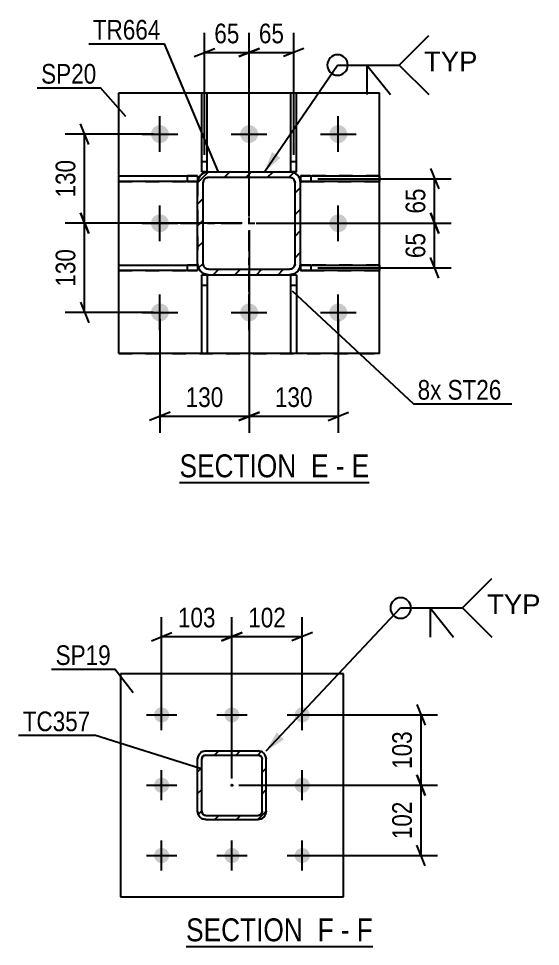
# Model space of a CAD drawing. Header units: millimetres. Extents: x -853 to 336, y -866 to -25.
# Drawn here: x -12.9 to 63.1, y -301.3 to -166 of the extents above; entities that cross this region are included whole.
import ezdxf

# ---------------------------------------------------------------- set-up
doc = ezdxf.new("R2010")
doc.units = ezdxf.units.MM
doc.linetypes.add('DXK_LINE_DOT2', pattern=[3.9198, 1.9599, -1.9599])
doc.linetypes.add('DXK_LINE_DOT3', pattern=[5.9187, 2.979, -0.9799, 0.9799, -0.9799])
doc.styles.add('Arial', font='ARIAL.TTF', dxfattribs={"height": 0.2})
doc.styles.add('Arial Narrow', font='ARIALN.TTF', dxfattribs={"height": 0.2})

# ---------------------------------------------------------------- blocks, each defined once
blk = doc.blocks.new('Unknown-570393679-16 - 9777')
at = {"color": 6, "linetype": 'Continuous'}
blk.add_line((10.54, -233.61), (38.19, -233.61), dxfattribs=at)
at = {"color": 0, "linetype": 'Continuous'}
for points in [[(28.65, -232.86), (28.65, -229.36), (10.54, -229.36), (10.54, -232.86)], [(32.26, -232.86), (32.26, -229.36), (29.7, -229.36), (29.7, -232.86)], [(34.58, -232.86), (34.58, -229.36), (33.31, -229.36), (33.31, -232.86)], [(38.19, -232.86), (38.19, -229.36), (35.63, -229.36), (35.63, -232.86)]]:
    blk.add_wipeout(points, dxfattribs=at)
at = {"color": 7, "linetype": 'Continuous', "style": 'Arial Narrow'}
for s, p in [('SECTION ', (10.54, -232.86)), ('E', (29.7, -232.86)), ('E', (35.63, -232.86)), ('-', (33.31, -232.86))]:
    blk.add_text(s, height=3.34, dxfattribs=at).set_placement(p)
blk = doc.blocks.new('Unknown-570393679-17 - 10236')
at = {"color": 6, "linetype": 'Continuous'}
blk.add_line((11.5, -301.25), (38.72, -301.25), dxfattribs=at)
at = {"color": 0, "linetype": 'Continuous'}
for points in [[(29.61, -300.5), (29.61, -297), (11.5, -297), (11.5, -300.5)], [(33, -300.5), (33, -297), (30.66, -297), (30.66, -300.5)], [(35.33, -300.5), (35.33, -297), (34.05, -297), (34.05, -300.5)], [(38.72, -300.5), (38.72, -297), (36.38, -297), (36.38, -300.5)]]:
    blk.add_wipeout(points, dxfattribs=at)
at = {"color": 7, "linetype": 'Continuous', "style": 'Arial Narrow'}
for s, p in [('SECTION ', (11.5, -300.5)), ('F', (30.66, -300.5)), ('F', (36.38, -300.5)), ('-', (34.05, -300.5))]:
    blk.add_text(s, height=3.34, dxfattribs=at).set_placement(p)
blk = doc.blocks.new('Part-570393679-9942 - 9777')
at = {"color": 2, "linetype": 'Continuous'}
for p, q in [((1.68, -214.83), (1.68, -176.83)), ((1.68, -176.83), (39.68, -176.83)), ((1.68, -176.83), (1.68, -176.83)), ((39.68, -214.83), (39.68, -176.83)), ((39.68, -176.83), (39.68, -176.83)), ((39.68, -214.83), (1.68, -214.83)), ((1.68, -214.83), (1.68, -214.83)), ((39.68, -214.83), (39.68, -214.83))]:
    blk.add_line(p, q, dxfattribs=at)
at = {"color": 7, "linetype": 'DXK_LINE_DOT2'}
for p, q in [((1.68, -214.83), (1.68, -176.83)), ((1.68, -176.83), (39.68, -176.83)), ((39.68, -214.83), (39.68, -176.83)), ((1.68, -214.83), (39.68, -214.83))]:
    blk.add_line(p, q, dxfattribs=at)
blk = doc.blocks.new('Part-570393679-10009 - 9777')
at = {"color": 2, "linetype": 'Continuous'}
for p, q in [((28.18, -201.93), (28.18, -201.93)), ((28.18, -201.93), (39.68, -201.93)), ((28.18, -201.93), (28.18, -202.73)), ((39.68, -202.73), (28.18, -202.73)), ((39.68, -201.93), (39.68, -202.73))]:
    blk.add_line(p, q, dxfattribs=at)
at = {"color": 7, "linetype": 'DXK_LINE_DOT2'}
for p, q in [((29.68, -201.93), (28.18, -201.93)), ((28.18, -201.93), (28.18, -201.93)), ((28.18, -202.73), (29.68, -202.73)), ((39.68, -201.93), (29.68, -201.93)), ((29.68, -201.93), (29.68, -202.73)), ((29.68, -202.73), (39.68, -202.73))]:
    blk.add_line(p, q, dxfattribs=at)
blk = doc.blocks.new('Bolt-570393679-9976 - 9777')
at = {"linetype": 'Continuous'}
for points in [[(6.38, -182.83, -1), (8.98, -182.83, -1)], [(19.38, -182.83, -1), (21.98, -182.83, -1)], [(32.38, -182.83, -1), (34.98, -182.83, -1)], [(6.38, -195.83, -1), (8.98, -195.83, -1)], [(32.38, -195.83, -1), (34.98, -195.83, -1)], [(6.38, -208.83, -1), (8.98, -208.83, -1)], [(19.38, -208.83, -1), (21.98, -208.83, -1)], [(32.38, -208.83, -1), (34.98, -208.83, -1)]]:
    blk.add_hatch(color=1, dxfattribs=at).paths.add_polyline_path(points)
at = {"color": 1, "linetype": 'Continuous'}
for p, q in [((7.68, -185.43), (7.68, -180.23)), ((20.68, -185.43), (20.68, -180.23)), ((33.68, -185.43), (33.68, -180.23)), ((5.08, -182.83), (10.28, -182.83)), ((18.08, -182.83), (23.28, -182.83)), ((31.08, -182.83), (36.28, -182.83)), ((7.68, -198.43), (7.68, -193.23)), ((33.68, -198.43), (33.68, -193.23)), ((5.08, -195.83), (10.28, -195.83)), ((31.08, -195.83), (36.28, -195.83)), ((7.68, -211.43), (7.68, -206.23)), ((20.68, -211.43), (20.68, -206.23)), ((33.68, -211.43), (33.68, -206.23)), ((5.08, -208.83), (10.28, -208.83)), ((18.08, -208.83), (23.28, -208.83)), ((31.08, -208.83), (36.28, -208.83))]:
    blk.add_line(p, q, dxfattribs=at)
blk = doc.blocks.new('Part-570393679-10014 - 9777')
at = {"color": 2, "linetype": 'Continuous'}
for p, q in [((28.18, -188.93), (28.18, -188.93)), ((28.18, -188.93), (39.68, -188.93)), ((28.18, -188.93), (28.18, -189.73)), ((39.68, -188.93), (39.68, -189.73)), ((39.68, -189.73), (28.18, -189.73))]:
    blk.add_line(p, q, dxfattribs=at)
at = {"color": 7, "linetype": 'DXK_LINE_DOT2'}
for p, q in [((29.68, -188.93), (28.18, -188.93)), ((28.18, -188.93), (28.18, -188.93)), ((39.68, -188.93), (29.68, -188.93)), ((29.68, -188.93), (29.68, -189.73)), ((28.18, -189.73), (29.68, -189.73)), ((29.68, -189.73), (39.68, -189.73))]:
    blk.add_line(p, q, dxfattribs=at)
blk = doc.blocks.new('Part-570393679-10027 - 9777')
at = {"color": 2, "linetype": 'Continuous'}
for p, q in [((1.68, -202.73), (1.68, -201.93)), ((1.68, -201.93), (13.18, -201.93)), ((13.18, -202.73), (1.68, -202.73)), ((13.18, -201.93), (13.18, -202.73)), ((13.18, -202.73), (13.18, -202.73))]:
    blk.add_line(p, q, dxfattribs=at)
at = {"color": 7, "linetype": 'DXK_LINE_DOT2'}
for p, q in [((1.68, -201.93), (11.68, -201.93)), ((1.68, -202.73), (11.68, -202.73)), ((11.68, -202.73), (11.68, -201.93)), ((13.18, -201.93), (11.68, -201.93)), ((11.68, -202.73), (13.18, -202.73)), ((13.18, -201.93), (13.18, -201.93))]:
    blk.add_line(p, q, dxfattribs=at)
blk = doc.blocks.new('Part-570393679-10032 - 9777')
at = {"color": 2, "linetype": 'Continuous'}
for p, q in [((1.68, -189.73), (1.68, -188.93)), ((1.68, -188.93), (13.18, -188.93)), ((13.18, -188.93), (13.18, -189.73)), ((13.18, -189.73), (1.68, -189.73)), ((13.18, -189.73), (13.18, -189.73))]:
    blk.add_line(p, q, dxfattribs=at)
at = {"color": 7, "linetype": 'DXK_LINE_DOT2'}
for p, q in [((1.68, -188.93), (11.68, -188.93)), ((11.68, -189.73), (11.68, -188.93)), ((13.18, -188.93), (11.68, -188.93)), ((13.18, -188.93), (13.18, -188.93)), ((1.68, -189.73), (11.68, -189.73)), ((11.68, -189.73), (13.18, -189.73))]:
    blk.add_line(p, q, dxfattribs=at)
blk = doc.blocks.new('Part-570393679-10068 - 9777')
at = {"linetype": 'Continuous'}
h = blk.add_hatch(dxfattribs=at)
h.set_pattern_fill('', scale=0.7, style=0, pattern_type=0)
h.set_pattern_definition([(45, (13.3058, -202.345), (-1.57154, 1.57154), [])])
h.paths.add_polyline_path([(13.18, -201.73), (13.31, -202.34), (13.65, -202.86), (14.17, -203.21), (14.78, -203.33), (26.58, -203.33), (27.2, -203.21), (27.72, -202.86), (28.06, -202.34), (28.18, -201.73), (28.18, -189.93), (28.06, -189.32), (27.72, -188.8), (27.2, -188.45), (26.58, -188.33), (14.78, -188.33), (14.17, -188.45), (13.65, -188.8), (13.31, -189.32), (13.18, -189.93)])
h.paths.add_polyline_path([(13.98, -189.93), (14.04, -189.63), (14.22, -189.37), (14.48, -189.19), (14.78, -189.13), (26.58, -189.13), (26.89, -189.19), (27.15, -189.37), (27.32, -189.63), (27.38, -189.93), (27.38, -201.73), (27.32, -202.04), (27.15, -202.3), (26.89, -202.47), (26.58, -202.53), (14.78, -202.53), (14.48, -202.47), (14.22, -202.3), (14.04, -202.04), (13.98, -201.73)])
at = {"color": 7, "linetype": 'DXK_LINE_DOT3'}
for p, q in [((20.68, -205.83), (20.68, -185.83)), ((10.68, -195.83), (30.68, -195.83))]:
    blk.add_line(p, q, dxfattribs=at)
at = {"color": 7, "linetype": 'DXK_LINE_DOT2'}
for p, q in [((13.18, -189.93), (13.31, -189.32)), ((14.17, -188.45), (14.78, -188.33)), ((14.78, -189.13), (14.48, -189.19)), ((14.78, -188.33), (26.58, -188.33)), ((14.78, -189.13), (26.58, -189.13)), ((26.58, -188.33), (27.2, -188.45)), ((26.89, -189.19), (26.58, -189.13)), ((28.06, -189.32), (28.18, -189.93)), ((13.18, -189.93), (13.18, -201.73)), ((14.04, -189.63), (13.98, -189.93)), ((13.98, -201.73), (13.98, -189.93)), ((27.38, -189.93), (27.32, -189.63)), ((27.38, -201.73), (27.38, -189.93)), ((28.18, -201.73), (28.18, -189.93)), ((13.31, -202.34), (13.18, -201.73)), ((13.98, -201.73), (14.04, -202.04)), ((14.48, -202.47), (14.78, -202.53)), ((14.78, -202.53), (26.58, -202.53)), ((26.58, -202.53), (26.89, -202.47)), ((27.32, -202.04), (27.38, -201.73)), ((28.18, -201.73), (28.06, -202.34)), ((14.78, -203.33), (14.17, -203.21)), ((14.78, -203.33), (26.58, -203.33)), ((27.2, -203.21), (26.58, -203.33))]:
    blk.add_line(p, q, dxfattribs=at)
at = {"color": 2, "linetype": 'Continuous'}
for p, q in [((13.31, -189.32), (13.18, -189.93)), ((14.78, -188.33), (14.17, -188.45)), ((14.48, -189.19), (14.78, -189.13)), ((14.78, -188.33), (14.78, -188.33)), ((14.78, -188.33), (26.58, -188.33)), ((14.78, -189.13), (14.78, -189.13)), ((14.78, -189.13), (26.58, -189.13)), ((26.58, -188.33), (26.58, -188.33)), ((27.2, -188.45), (26.58, -188.33)), ((26.58, -189.13), (26.58, -189.13)), ((26.58, -189.13), (26.89, -189.19)), ((28.18, -189.93), (28.06, -189.32)), ((13.18, -189.93), (13.18, -189.93)), ((13.18, -201.73), (13.18, -189.93)), ((13.98, -189.93), (14.04, -189.63)), ((13.98, -189.93), (13.98, -189.93)), ((13.98, -201.73), (13.98, -189.93)), ((27.32, -189.63), (27.38, -189.93)), ((27.38, -189.93), (27.38, -189.93)), ((27.38, -201.73), (27.38, -189.93)), ((28.18, -189.93), (28.18, -189.93)), ((28.18, -201.73), (28.18, -189.93)), ((13.18, -201.73), (13.18, -201.73)), ((13.18, -201.73), (13.31, -202.34)), ((13.98, -201.73), (13.98, -201.73)), ((14.04, -202.04), (13.98, -201.73)), ((14.78, -202.53), (14.48, -202.47)), ((14.78, -202.53), (14.78, -202.53)), ((14.78, -202.53), (26.58, -202.53)), ((26.89, -202.47), (26.58, -202.53)), ((26.58, -202.53), (26.58, -202.53)), ((27.38, -201.73), (27.32, -202.04)), ((27.38, -201.73), (27.38, -201.73)), ((28.06, -202.34), (28.18, -201.73)), ((28.18, -201.73), (28.18, -201.73)), ((14.17, -203.21), (14.78, -203.33)), ((14.78, -203.33), (14.78, -203.33)), ((14.78, -203.33), (26.58, -203.33)), ((26.58, -203.33), (27.2, -203.21)), ((26.58, -203.33), (26.58, -203.33))]:
    blk.add_line(p, q, dxfattribs=at)
at = {"color": 7, "linetype": 'DXK_LINE_DOT2'}
for centre, radius, start, end in [((14.78, -189.93), 1.6, 112.5, 157.5), ((14.78, -189.93), 0.8, 112.5, 157.5), ((26.58, -189.93), 0.8, 22.5, 67.5), ((26.58, -189.93), 1.6, 22.5, 67.5), ((14.78, -201.73), 1.6, 202.5, 247.5), ((14.78, -201.73), 0.8, 202.5, 247.5), ((26.58, -201.73), 0.8, 292.5, 337.5), ((26.58, -201.73), 1.6, 292.5, 337.5)]:
    blk.add_arc(centre, radius, start, end, dxfattribs=at)
at = {"color": 2, "linetype": 'Continuous'}
for centre, radius, start, end in [((14.78, -189.93), 1.6, 112.5, 157.5), ((14.78, -189.93), 0.8, 112.5, 157.5), ((26.58, -189.93), 0.8, 22.5, 67.5), ((26.58, -189.93), 1.6, 22.5, 67.5), ((14.78, -201.73), 1.6, 202.5, 247.5), ((14.78, -201.73), 0.8, 202.5, 247.5), ((26.58, -201.73), 0.8, 292.5, 337.5), ((26.58, -201.73), 1.6, 292.5, 337.5)]:
    blk.add_arc(centre, radius, start, end, dxfattribs=at)
blk = doc.blocks.new('Part-570393679-10090 - 9777')
at = {"color": 2, "linetype": 'Continuous'}
for p, q in [((13.78, -203.33), (13.78, -203.33)), ((13.78, -203.33), (14.58, -203.33)), ((13.78, -214.83), (13.78, -203.33)), ((14.58, -203.33), (14.58, -203.33)), ((14.58, -203.33), (14.58, -214.83)), ((14.58, -214.83), (13.78, -214.83))]:
    blk.add_line(p, q, dxfattribs=at)
at = {"color": 7, "linetype": 'DXK_LINE_DOT2'}
for p, q in [((13.78, -203.33), (13.78, -203.33)), ((13.78, -203.33), (14.58, -203.33)), ((14.58, -203.33), (14.58, -203.33)), ((13.78, -204.83), (14.58, -204.83))]:
    blk.add_line(p, q, dxfattribs=at)
blk = doc.blocks.new('Part-570393679-10095 - 9777')
at = {"color": 2, "linetype": 'Continuous'}
for p, q in [((26.78, -203.33), (26.78, -203.33)), ((26.78, -203.33), (27.58, -203.33)), ((26.78, -214.83), (26.78, -203.33)), ((27.58, -203.33), (27.58, -203.33)), ((27.58, -203.33), (27.58, -214.83)), ((27.58, -214.83), (26.78, -214.83))]:
    blk.add_line(p, q, dxfattribs=at)
at = {"color": 7, "linetype": 'DXK_LINE_DOT2'}
for p, q in [((26.78, -203.33), (26.78, -203.33)), ((26.78, -203.33), (27.58, -203.33)), ((27.58, -203.33), (27.58, -203.33)), ((26.78, -204.83), (27.58, -204.83))]:
    blk.add_line(p, q, dxfattribs=at)
blk = doc.blocks.new('Part-570393679-10100 - 9777')
at = {"color": 2, "linetype": 'Continuous'}
for p, q in [((13.78, -188.33), (13.78, -176.83)), ((13.78, -176.83), (14.58, -176.83)), ((14.58, -188.33), (14.58, -176.83)), ((13.78, -188.33), (14.58, -188.33)), ((13.78, -188.33), (13.78, -188.33)), ((14.58, -188.33), (14.58, -188.33))]:
    blk.add_line(p, q, dxfattribs=at)
at = {"color": 7, "linetype": 'DXK_LINE_DOT2'}
for p, q in [((13.78, -186.83), (14.58, -186.83)), ((14.58, -188.33), (13.78, -188.33))]:
    blk.add_line(p, q, dxfattribs=at)
blk = doc.blocks.new('Part-570393679-10105 - 9777')
at = {"color": 2, "linetype": 'Continuous'}
for p, q in [((26.78, -188.33), (26.78, -176.83)), ((26.78, -176.83), (27.58, -176.83)), ((27.58, -188.33), (27.58, -176.83)), ((26.78, -188.33), (27.58, -188.33)), ((26.78, -188.33), (26.78, -188.33)), ((27.58, -188.33), (27.58, -188.33))]:
    blk.add_line(p, q, dxfattribs=at)
at = {"color": 7, "linetype": 'DXK_LINE_DOT2'}
for p, q in [((26.78, -186.83), (27.58, -186.83)), ((27.58, -188.33), (26.78, -188.33))]:
    blk.add_line(p, q, dxfattribs=at)
blk = doc.blocks.new('Part-570393679-10433 - 10236')
at = {"linetype": 'Continuous'}
h = blk.add_hatch(dxfattribs=at)
h.set_pattern_fill('', scale=0.7, style=0, pattern_type=0)
h.set_pattern_definition([(45, (13.2748, -282.0114), (-1.57154, 1.57154), [])])
h.paths.add_polyline_path([(13.18, -281.55), (13.27, -282.01), (13.53, -282.4), (13.92, -282.66), (14.38, -282.75), (21.98, -282.75), (22.44, -282.66), (22.83, -282.4), (23.09, -282.01), (23.18, -281.55), (23.18, -273.95), (23.09, -273.49), (22.83, -273.1), (22.44, -272.84), (21.98, -272.75), (14.38, -272.75), (13.92, -272.84), (13.53, -273.1), (13.27, -273.49), (13.18, -273.95)])
h.paths.add_polyline_path([(13.78, -273.95), (13.83, -273.72), (13.96, -273.53), (14.15, -273.4), (14.38, -273.35), (21.98, -273.35), (22.21, -273.4), (22.41, -273.53), (22.54, -273.72), (22.58, -273.95), (22.58, -281.55), (22.54, -281.78), (22.41, -281.98), (22.21, -282.11), (21.98, -282.15), (14.38, -282.15), (14.15, -282.11), (13.96, -281.98), (13.83, -281.78), (13.78, -281.55)])
blk.add_hatch(color=30, dxfattribs=at).paths.add_polyline_path([(18.18, -277.85, -1), (18.18, -277.65, -1)])
at = {"color": 7, "linetype": 'DXK_LINE_DOT2'}
for p, q in [((13.92, -272.84), (14.38, -272.75)), ((14.38, -272.75), (21.98, -272.75)), ((21.98, -272.75), (22.44, -272.84)), ((13.18, -273.95), (13.27, -273.49)), ((13.18, -281.55), (13.18, -273.95)), ((13.83, -273.72), (13.78, -273.95)), ((13.78, -281.55), (13.78, -273.95)), ((13.96, -273.53), (13.83, -273.72)), ((14.15, -273.4), (13.96, -273.53)), ((14.38, -273.35), (14.15, -273.4)), ((14.38, -273.35), (21.98, -273.35)), ((22.21, -273.4), (21.98, -273.35)), ((22.41, -273.53), (22.21, -273.4)), ((22.54, -273.72), (22.41, -273.53)), ((22.58, -273.95), (22.54, -273.72)), ((22.58, -281.55), (22.58, -273.95)), ((23.09, -273.49), (23.18, -273.95)), ((23.18, -281.55), (23.18, -273.95)), ((13.27, -282.01), (13.18, -281.55)), ((13.78, -281.55), (13.83, -281.78)), ((13.83, -281.78), (13.96, -281.98)), ((14.38, -282.75), (13.92, -282.66)), ((13.96, -281.98), (14.15, -282.11)), ((14.15, -282.11), (14.38, -282.15)), ((14.38, -282.15), (21.98, -282.15)), ((21.98, -282.15), (22.21, -282.11)), ((22.44, -282.66), (21.98, -282.75)), ((22.21, -282.11), (22.41, -281.98)), ((22.41, -281.98), (22.54, -281.78)), ((22.54, -281.78), (22.58, -281.55)), ((23.18, -281.55), (23.09, -282.01)), ((14.38, -282.75), (21.98, -282.75))]:
    blk.add_line(p, q, dxfattribs=at)
at = {"color": 2, "linetype": 'Continuous'}
for p, q in [((14.38, -272.75), (13.92, -272.84)), ((14.38, -272.75), (21.98, -272.75)), ((22.44, -272.84), (21.98, -272.75)), ((13.27, -273.49), (13.18, -273.95)), ((13.18, -281.55), (13.18, -273.95)), ((13.78, -273.95), (13.83, -273.72)), ((13.78, -281.55), (13.78, -273.95)), ((13.83, -273.72), (13.96, -273.53)), ((13.96, -273.53), (14.15, -273.4)), ((14.15, -273.4), (14.38, -273.35)), ((14.38, -273.35), (21.98, -273.35)), ((21.98, -273.35), (22.21, -273.4)), ((22.21, -273.4), (22.41, -273.53)), ((22.41, -273.53), (22.54, -273.72)), ((22.54, -273.72), (22.58, -273.95)), ((22.58, -281.55), (22.58, -273.95)), ((23.18, -273.95), (23.09, -273.49)), ((23.18, -281.55), (23.18, -273.95)), ((13.18, -281.55), (13.27, -282.01)), ((13.83, -281.78), (13.78, -281.55)), ((13.96, -281.98), (13.83, -281.78)), ((13.92, -282.66), (14.38, -282.75)), ((14.15, -282.11), (13.96, -281.98)), ((14.38, -282.15), (14.15, -282.11)), ((14.38, -282.15), (21.98, -282.15)), ((22.21, -282.11), (21.98, -282.15)), ((21.98, -282.75), (22.44, -282.66)), ((22.41, -281.98), (22.21, -282.11)), ((22.54, -281.78), (22.41, -281.98)), ((22.58, -281.55), (22.54, -281.78)), ((23.09, -282.01), (23.18, -281.55)), ((14.38, -282.75), (21.98, -282.75))]:
    blk.add_line(p, q, dxfattribs=at)
at = {"color": 7, "linetype": 'DXK_LINE_DOT3'}
blk.add_line((18.18, -277.75), (18.18, -277.75), dxfattribs=at)
at = {"color": 30, "linetype": 'DXK_LINE_DOT3'}
blk.add_line((18.18, -277.75), (18.18, -277.75), dxfattribs=at)
at = {"color": 30, "linetype": 'Continuous'}
blk.add_circle((18.18, -277.75), 0.1, dxfattribs=at)
at = {"color": 7, "linetype": 'DXK_LINE_DOT2'}
for centre, start, end in [((14.38, -273.95), 112.5, 157.5), ((21.98, -273.95), 22.5, 67.5), ((14.38, -281.55), 202.5, 247.5), ((21.98, -281.55), 292.5, 337.5)]:
    blk.add_arc(centre, 1.2, start, end, dxfattribs=at)
at = {"color": 2, "linetype": 'Continuous'}
for centre, start, end in [((14.38, -273.95), 112.5, 157.5), ((21.98, -273.95), 22.5, 67.5), ((14.38, -281.55), 202.5, 247.5), ((21.98, -281.55), 292.5, 337.5)]:
    blk.add_arc(centre, 1.2, start, end, dxfattribs=at)
blk = doc.blocks.new('Bolt-570393679-10493 - 10236')
at = {"linetype": 'Continuous'}
for points in [[(6.83, -267.5, -1), (9.03, -267.5, -1)], [(17.08, -267.5, -1), (19.28, -267.5, -1)], [(27.33, -267.5, -1), (29.53, -267.5, -1)], [(6.83, -277.75, -1), (9.03, -277.75, -1)], [(27.33, -277.75, -1), (29.53, -277.75, -1)], [(6.83, -288, -1), (9.03, -288, -1)], [(17.08, -288, -1), (19.28, -288, -1)], [(27.33, -288, -1), (29.53, -288, -1)]]:
    blk.add_hatch(color=1, dxfattribs=at).paths.add_polyline_path(points)
at = {"color": 1, "linetype": 'Continuous'}
for p, q in [((7.93, -269.7), (7.93, -265.3)), ((18.18, -269.7), (18.18, -265.3)), ((28.43, -269.7), (28.43, -265.3)), ((5.73, -267.5), (10.13, -267.5)), ((15.98, -267.5), (20.38, -267.5)), ((26.23, -267.5), (30.63, -267.5)), ((7.93, -279.95), (7.93, -275.55)), ((28.43, -279.95), (28.43, -275.55)), ((5.73, -277.75), (10.13, -277.75)), ((26.23, -277.75), (30.63, -277.75)), ((7.93, -290.2), (7.93, -285.8)), ((18.18, -290.2), (18.18, -285.8)), ((28.43, -290.2), (28.43, -285.8)), ((5.73, -288), (10.13, -288)), ((15.98, -288), (20.38, -288)), ((26.23, -288), (30.63, -288))]:
    blk.add_line(p, q, dxfattribs=at)
blk = doc.blocks.new('Part-570393679-10552 - 10236')
at = {"color": 2, "linetype": 'Continuous'}
for p, q in [((34.43, -261.5), (1.93, -261.5)), ((1.93, -261.5), (1.93, -294)), ((34.43, -294), (34.43, -261.5)), ((1.93, -294), (34.43, -294))]:
    blk.add_line(p, q, dxfattribs=at)
blk = doc.blocks.new('StraightDimension-570393679-10183 - 9777')
at = {"color": 7, "linetype": 'Continuous'}
for p, q in [((-2.7, -184.33), (-3.9, -181.33)), ((6.68, -182.83), (-6.15, -182.83)), ((-3.3, -195.83), (-3.3, -182.83)), ((-3.9, -194.33), (-2.7, -197.33)), ((19.69, -195.83), (-6.15, -195.83))]:
    blk.add_line(p, q, dxfattribs=at)
at = {"color": 0}
blk.add_wipeout([(-4.05, -185.99), (-8.25, -185.99), (-8.25, -192.67), (-4.05, -192.67)], dxfattribs=at)
at = {"color": 3, "style": 'Arial Narrow'}
blk.add_text('130', height=2.863, rotation=90.0002, dxfattribs=at).set_placement((-4.65, -192.07))
blk = doc.blocks.new('StraightDimension-570393679-10164 - 9777')
at = {"color": 7, "linetype": 'Continuous'}
for p, q in [((47.11, -194.33), (48.31, -197.33)), ((21.69, -195.83), (50.11, -195.83)), ((47.71, -202.33), (47.71, -195.83)), ((48.31, -203.83), (47.11, -200.83)), ((30.68, -202.33), (50.11, -202.33))]:
    blk.add_line(p, q, dxfattribs=at)
at = {"color": 0}
blk.add_wipeout([(46.96, -196.65), (42.76, -196.65), (42.76, -201.51), (46.96, -201.51)], dxfattribs=at)
at = {"color": 3, "style": 'Arial Narrow'}
blk.add_text('65', height=2.863, rotation=90.0002, dxfattribs=at).set_placement((46.36, -200.91))
blk = doc.blocks.new('StraightDimension-570393679-10162 - 9777')
at = {"color": 7, "linetype": 'Continuous'}
for p, q in [((47.11, -187.83), (48.31, -190.83)), ((30.68, -189.33), (50.11, -189.33)), ((47.71, -195.83), (47.71, -189.33)), ((48.31, -197.33), (47.11, -194.33)), ((21.69, -195.83), (50.11, -195.83))]:
    blk.add_line(p, q, dxfattribs=at)
at = {"color": 0}
blk.add_wipeout([(46.96, -190.15), (42.76, -190.15), (42.76, -195.01), (46.96, -195.01)], dxfattribs=at)
at = {"color": 3, "style": 'Arial Narrow'}
blk.add_text('65', height=2.863, rotation=90.0002, dxfattribs=at).set_placement((46.36, -194.41))
blk = doc.blocks.new('StraightDimension-570393679-10167 - 9777')
at = {"color": 7, "linetype": 'Continuous'}
for p, q in [((20.69, -196.83), (20.69, -226.36)), ((7.68, -209.83), (7.68, -226.36)), ((9.18, -223.36), (6.18, -224.56)), ((7.68, -223.96), (20.69, -223.96)), ((19.19, -224.56), (22.19, -223.36))]:
    blk.add_line(p, q, dxfattribs=at)
at = {"color": 0}
blk.add_wipeout([(17.53, -223.21), (17.53, -219.01), (10.84, -219.01), (10.84, -223.21)], dxfattribs=at)
at = {"color": 3, "style": 'Arial Narrow'}
blk.add_text('130', height=2.863, dxfattribs=at).set_placement((11.44, -222.61))
blk = doc.blocks.new('StraightDimension-570393679-10172 - 9777')
at = {"color": 7, "linetype": 'Continuous'}
for p, q in [((20.69, -196.83), (20.69, -226.36)), ((33.68, -209.83), (33.68, -226.36)), ((22.19, -223.36), (19.19, -224.56)), ((20.69, -223.96), (33.68, -223.96)), ((32.18, -224.56), (35.18, -223.36))]:
    blk.add_line(p, q, dxfattribs=at)
at = {"color": 0}
blk.add_wipeout([(30.53, -223.21), (30.53, -219.01), (23.84, -219.01), (23.84, -223.21)], dxfattribs=at)
at = {"color": 3, "style": 'Arial Narrow'}
blk.add_text('130', height=2.863, dxfattribs=at).set_placement((24.44, -222.61))
blk = doc.blocks.new('StraightDimension-570393679-10178 - 9777')
at = {"color": 7, "linetype": 'Continuous'}
for p, q in [((20.69, -194.83), (20.69, -168.09)), ((27.18, -185.83), (27.18, -168.09)), ((19.19, -171.54), (22.19, -170.34)), ((28.68, -170.34), (25.68, -171.54)), ((20.69, -170.94), (27.18, -170.94))]:
    blk.add_line(p, q, dxfattribs=at)
at = {"color": 0}
blk.add_wipeout([(26.36, -170.19), (26.36, -165.99), (21.51, -165.99), (21.51, -170.19)], dxfattribs=at)
at = {"color": 3, "style": 'Arial Narrow'}
blk.add_text('65', height=2.863, dxfattribs=at).set_placement((22.11, -169.59))
blk = doc.blocks.new('StraightDimension-570393679-10180 - 9777')
at = {"color": 7, "linetype": 'Continuous'}
for p, q in [((14.18, -185.83), (14.18, -168.09)), ((20.69, -194.83), (20.69, -168.09)), ((12.68, -171.54), (15.68, -170.34)), ((22.19, -170.34), (19.19, -171.54)), ((14.18, -170.94), (20.69, -170.94))]:
    blk.add_line(p, q, dxfattribs=at)
at = {"color": 0}
blk.add_wipeout([(19.86, -170.19), (19.86, -165.99), (15.01, -165.99), (15.01, -170.19)], dxfattribs=at)
at = {"color": 3, "style": 'Arial Narrow'}
blk.add_text('65', height=2.863, dxfattribs=at).set_placement((15.61, -169.59))
blk = doc.blocks.new('StraightDimension-570393679-10185 - 9777')
at = {"color": 7, "linetype": 'Continuous'}
for p, q in [((-2.7, -197.33), (-3.9, -194.33)), ((19.69, -195.83), (-6.15, -195.83)), ((-3.3, -208.83), (-3.3, -195.83)), ((-3.9, -207.33), (-2.7, -210.33)), ((6.68, -208.83), (-6.15, -208.83))]:
    blk.add_line(p, q, dxfattribs=at)
at = {"color": 0}
blk.add_wipeout([(-4.05, -198.99), (-8.25, -198.99), (-8.25, -205.67), (-4.05, -205.67)], dxfattribs=at)
at = {"color": 3, "style": 'Arial Narrow'}
blk.add_text('130', height=2.863, rotation=90.0002, dxfattribs=at).set_placement((-4.65, -205.07))
blk = doc.blocks.new('StraightDimension-570393679-10614 - 10236')
at = {"color": 7, "linetype": 'Continuous'}
for p, q in [((7.93, -266.5), (7.93, -253.24)), ((18.18, -276.75), (18.18, -253.24)), ((6.43, -256.69), (9.43, -255.49)), ((19.68, -255.49), (16.68, -256.69)), ((7.93, -256.09), (18.18, -256.09))]:
    blk.add_line(p, q, dxfattribs=at)
at = {"color": 0}
blk.add_wipeout([(16.4, -255.34), (16.4, -251.14), (9.71, -251.14), (9.71, -255.34)], dxfattribs=at)
at = {"color": 3, "style": 'Arial Narrow'}
blk.add_text('103', height=2.863, dxfattribs=at).set_placement((10.31, -254.74))
blk = doc.blocks.new('StraightDimension-570393679-10580 - 10236')
at = {"color": 7, "linetype": 'Continuous'}
for p, q in [((45.15, -266), (46.35, -269)), ((29.43, -267.5), (48.15, -267.5)), ((45.75, -277.75), (45.75, -267.5)), ((46.35, -279.25), (45.15, -276.25)), ((19.18, -277.75), (48.15, -277.75))]:
    blk.add_line(p, q, dxfattribs=at)
at = {"color": 0}
blk.add_wipeout([(45, -269.28), (40.8, -269.28), (40.8, -275.97), (45, -275.97)], dxfattribs=at)
at = {"color": 3, "style": 'Arial Narrow'}
blk.add_text('103', height=2.863, rotation=90.0002, dxfattribs=at).set_placement((44.4, -275.37))
blk = doc.blocks.new('StraightDimension-570393679-10591 - 10236')
at = {"color": 7, "linetype": 'Continuous'}
for p, q in [((45.15, -276.25), (46.35, -279.25)), ((19.18, -277.75), (48.15, -277.75)), ((45.75, -288), (45.75, -277.75)), ((46.35, -289.5), (45.15, -286.5)), ((29.43, -288), (48.15, -288))]:
    blk.add_line(p, q, dxfattribs=at)
at = {"color": 0}
blk.add_wipeout([(45, -279.53), (40.8, -279.53), (40.8, -286.22), (45, -286.22)], dxfattribs=at)
at = {"color": 3, "style": 'Arial Narrow'}
blk.add_text('102', height=2.863, rotation=90.0002, dxfattribs=at).set_placement((44.4, -285.62))
blk = doc.blocks.new('StraightDimension-570393679-10603 - 10236')
at = {"color": 7, "linetype": 'Continuous'}
for p, q in [((18.18, -276.75), (18.18, -253.24)), ((28.43, -266.5), (28.43, -253.24)), ((16.68, -256.69), (19.68, -255.49)), ((29.93, -255.49), (26.93, -256.69)), ((18.18, -256.09), (28.43, -256.09))]:
    blk.add_line(p, q, dxfattribs=at)
at = {"color": 0}
blk.add_wipeout([(26.65, -255.34), (26.65, -251.14), (19.96, -251.14), (19.96, -255.34)], dxfattribs=at)
at = {"color": 3, "style": 'Arial Narrow'}
blk.add_text('102', height=2.863, dxfattribs=at).set_placement((20.56, -254.74))
blk = doc.blocks.new('Mark-570393679-9938 - 9777')
at = {"color": 0}
blk.add_wipeout([(-1.6, -175.47), (-1.6, -172.47), (-9.63, -172.47), (-9.63, -175.47)], dxfattribs=at)
blk.add_wipeout([(-1.6, -175.47), (-1.6, -172.47), (-9.63, -172.47), (-9.63, -175.47)], dxfattribs=at)
at = {"color": 30, "linetype": 'Continuous'}
for p in [(-10.23, -176.07), (2.72, -180.26)]:
    blk.add_line(p, (-1, -176.07), dxfattribs=at)
at = {"color": 3, "style": 'Arial Narrow'}
blk.add_text('SP20', height=2.863, dxfattribs=at).set_placement((-9.63, -175.47))
blk = doc.blocks.new('Mark-570393679-10064 - 9777')
at = {"color": 0}
blk.add_wipeout([(7.77, -169.05), (7.77, -166.05), (-2.1, -166.05), (-2.1, -169.05)], dxfattribs=at)
blk.add_wipeout([(7.77, -169.05), (7.77, -166.05), (-2.1, -166.05), (-2.1, -169.05)], dxfattribs=at)
at = {"color": 30, "linetype": 'Continuous'}
for p in [(-2.7, -169.65), (16.21, -188.38)]:
    blk.add_line(p, (8.37, -169.65), dxfattribs=at)
at = {"color": 3, "style": 'Arial Narrow'}
blk.add_text('TR664', height=2.863, dxfattribs=at).set_placement((-2.1, -169.05))
blk = doc.blocks.new('WeldMark-570393679-10187 - 9777')
at = {"linetype": 'Continuous'}
blk.add_hatch(color=30, dxfattribs=at).paths.add_polyline_path([(25.25, -186.28), (22.93, -188.33), (24.01, -185.43)])
at = {"color": 30, "linetype": 'Continuous'}
for p, q in [((22.93, -188.33), (33.57, -172.76)), ((33.57, -172.76), (42.57, -172.76))]:
    blk.add_line(p, q, dxfattribs=at)
at = {"color": 3, "linetype": 'Continuous'}
for q in [(41.29, -177.05), (37.86, -177.05)]:
    blk.add_line((37.86, -172.76), q, dxfattribs=at)
for start, end in [(90, 270), (270, 90)]:
    blk.add_arc((33.57, -172.76), 1.5, start, end, dxfattribs=at)
at = {"color": 0, "linetype": 'Continuous'}
blk.add_wipeout([(53.95, -173.66), (53.95, -170.66), (46.17, -170.66), (46.17, -173.66)], dxfattribs=at)
blk.add_wipeout([(53.95, -173.66), (53.95, -170.66), (46.17, -170.66), (46.17, -173.66)], dxfattribs=at)
at = {"color": 3, "linetype": 'Continuous'}
for q in [(46.86, -168.47), (46.86, -177.05)]:
    blk.add_line((42.57, -172.76), q, dxfattribs=at)
at = {"color": 3, "linetype": 'Continuous', "style": 'Arial'}
blk.add_text('TYP', height=2.865, dxfattribs=at).set_placement((46.17, -173.66))
blk = doc.blocks.new('MarkSet-570393679-10222 - 9777')
at = {"color": 0}
for points in [[(48.71, -221.54), (48.71, -218.54), (45.24, -218.54), (45.24, -221.54)], [(57.46, -221.54), (57.46, -218.54), (49.61, -218.54), (49.61, -221.54)]]:
    blk.add_wipeout(points, dxfattribs=at)
for points in [[(48.71, -221.54), (48.71, -218.54), (45.24, -218.54), (45.24, -221.54)], [(57.46, -221.54), (57.46, -218.54), (49.61, -218.54), (49.61, -221.54)]]:
    blk.add_wipeout(points, dxfattribs=at)
at = {"color": 30, "linetype": 'Continuous'}
for p, q in [((26.97, -205.66), (44.64, -222.14)), ((44.64, -222.14), (58.96, -222.14))]:
    blk.add_line(p, q, dxfattribs=at)
at = {"color": 3, "style": 'Arial Narrow'}
for s, p in [('8x', (45.24, -221.54)), ('ST26', (49.61, -221.54))]:
    blk.add_text(s, height=2.863, dxfattribs=at).set_placement(p)
blk = doc.blocks.new('Mark-570393679-10429 - 10236')
at = {"color": 0}
blk.add_wipeout([(-2.46, -269.87), (-2.46, -266.87), (-12.32, -266.87), (-12.32, -269.87)], dxfattribs=at)
blk.add_wipeout([(-2.46, -269.87), (-2.46, -266.87), (-12.32, -266.87), (-12.32, -269.87)], dxfattribs=at)
at = {"color": 30, "linetype": 'Continuous'}
for p in [(-12.92, -270.47), (13.57, -275.31)]:
    blk.add_line(p, (-1.86, -270.47), dxfattribs=at)
at = {"color": 3, "style": 'Arial Narrow'}
blk.add_text('TC357', height=2.863, dxfattribs=at).set_placement((-12.32, -269.87))
blk = doc.blocks.new('Mark-570393679-10548 - 10236')
at = {"color": 0}
blk.add_wipeout([(0.52, -260.22), (0.52, -257.22), (-7.52, -257.22), (-7.52, -260.22)], dxfattribs=at)
blk.add_wipeout([(0.52, -260.22), (0.52, -257.22), (-7.52, -257.22), (-7.52, -260.22)], dxfattribs=at)
at = {"color": 30, "linetype": 'Continuous'}
for p in [(-8.12, -260.82), (3.79, -264.3)]:
    blk.add_line(p, (1.12, -260.82), dxfattribs=at)
at = {"color": 3, "style": 'Arial Narrow'}
blk.add_text('SP19', height=2.863, dxfattribs=at).set_placement((-7.52, -260.22))
blk = doc.blocks.new('WeldMark-570393679-10625 - 10236')
at = {"linetype": 'Continuous'}
blk.add_hatch(color=30, dxfattribs=at).paths.add_polyline_path([(25.78, -271.08), (23.18, -272.75), (24.69, -270.05)])
at = {"color": 30, "linetype": 'Continuous'}
for p, q in [((23.18, -272.75), (42.77, -251.91)), ((42.77, -251.91), (51.77, -251.91))]:
    blk.add_line(p, q, dxfattribs=at)
at = {"color": 3, "linetype": 'Continuous'}
for q in [(50.48, -256.19), (47.05, -256.19)]:
    blk.add_line((47.05, -251.91), q, dxfattribs=at)
for start, end in [(90, 270), (270, 90)]:
    blk.add_arc((42.77, -251.91), 1.5, start, end, dxfattribs=at)
at = {"color": 0, "linetype": 'Continuous'}
blk.add_wipeout([(63.14, -252.81), (63.14, -249.81), (55.37, -249.81), (55.37, -252.81)], dxfattribs=at)
blk.add_wipeout([(63.14, -252.81), (63.14, -249.81), (55.37, -249.81), (55.37, -252.81)], dxfattribs=at)
at = {"color": 3, "linetype": 'Continuous'}
for q in [(56.05, -247.62), (56.05, -256.19)]:
    blk.add_line((51.77, -251.91), q, dxfattribs=at)
at = {"color": 3, "linetype": 'Continuous', "style": 'Arial'}
blk.add_text('TYP', height=2.865, dxfattribs=at).set_placement((55.37, -252.81))

msp = doc.modelspace()

# ---------------------------------------------------------------- block references
for name in ['Part-570393679-9942 - 9777', 'Part-570393679-10100 - 9777', 'Part-570393679-10105 - 9777', 'Bolt-570393679-9976 - 9777', 'Part-570393679-10068 - 9777', 'Part-570393679-10032 - 9777', 'Part-570393679-10014 - 9777', 'Part-570393679-10027 - 9777', 'Part-570393679-10009 - 9777', 'Part-570393679-10090 - 9777', 'Part-570393679-10095 - 9777', 'Unknown-570393679-16 - 9777', 'Part-570393679-10552 - 10236', 'Bolt-570393679-10493 - 10236', 'Part-570393679-10433 - 10236', 'Unknown-570393679-17 - 10236']:
    msp.add_blockref(name, (0, 0))

# ---------------------------------------------------------------- next in the draw order: block references
for name in ['Mark-570393679-9938 - 9777', 'StraightDimension-570393679-10183 - 9777', 'StraightDimension-570393679-10164 - 9777', 'StraightDimension-570393679-10614 - 10236', 'Mark-570393679-10548 - 10236']:
    msp.add_blockref(name, (0, 0))

# ---------------------------------------------------------------- next in the draw order: block references
for name in ['StraightDimension-570393679-10162 - 9777', 'StraightDimension-570393679-10580 - 10236', 'Mark-570393679-10429 - 10236']:
    msp.add_blockref(name, (0, 0))

# ---------------------------------------------------------------- next in the draw order: block references
for name in ['StraightDimension-570393679-10178 - 9777', 'StraightDimension-570393679-10167 - 9777', 'StraightDimension-570393679-10591 - 10236']:
    msp.add_blockref(name, (0, 0))

# ---------------------------------------------------------------- next in the draw order: block references
for name in ['StraightDimension-570393679-10180 - 9777', 'WeldMark-570393679-10187 - 9777', 'StraightDimension-570393679-10172 - 9777', 'StraightDimension-570393679-10603 - 10236']:
    msp.add_blockref(name, (0, 0))

# ---------------------------------------------------------------- next in the draw order: block references
for name in ['Mark-570393679-10064 - 9777', 'StraightDimension-570393679-10185 - 9777', 'MarkSet-570393679-10222 - 9777', 'WeldMark-570393679-10625 - 10236']:
    msp.add_blockref(name, (0, 0))

doc.saveas('drawing.dxf')
